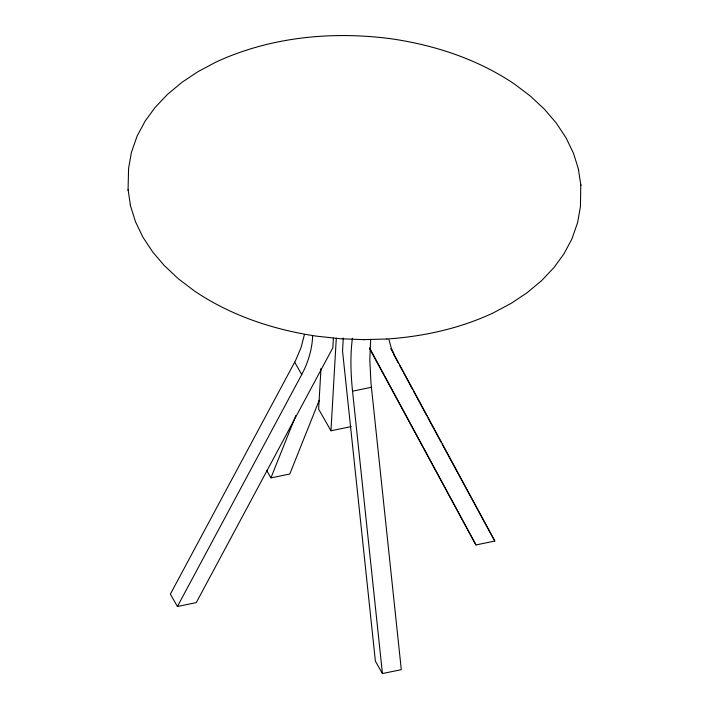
<?xml version="1.0" encoding="UTF-8"?>
<svg xmlns="http://www.w3.org/2000/svg" width="709" height="709" viewBox="0 0 709 709"><rect width="100%" height="100%" fill="white"/><g stroke="black" fill="none" stroke-linecap="round" stroke-linejoin="round"><path stroke-width="1.06" d="M312.642 335.791C312.173 349.351 308.105 362.636 301.724 374.556L177.41 606.496L170.364 594.142L295.618 360.411L301.05 347.587L304.427 334.515M320.982 368.379L318.625 409.137L330.961 430.771L351.185 426.605M333.39 338.113L332.831 347.827L196.269 602.615L177.41 606.496M330.961 430.771L336.296 338.22M343.289 338.042L342.544 351.008L375.389 661.187L382.435 673.55L401.294 669.659L370.967 382.957L369.806 359.88L370.683 339.301M352.417 338.228C350.113 355.785 350.751 373.599 352.533 391.173L382.435 673.55M319.227 400.257L289.786 474.011L270.927 477.901L295.866 415.412M352.533 391.173L371.392 387.282M369.806 349.058L475.952 544.946L494.811 541.056L394.567 355.413L391.235 347.924L388.975 339.788M386.848 339.008L386.999 338.999C423.521 336.527 459.866 328.515 493.127 312.961L511.216 303.328L527.079 292.746L541.632 280.622L554.128 267.373L563.921 253.911L571.888 239.013L577.622 222.573L580.432 206.585L580.777 184.588M580.919 185.528L578.252 168.476L573.546 153.419L566.083 137.909L556.237 123.02L544.645 109.461L530.509 96.194L514.468 84.052C477.981 59.396 435.282 45.279 391.944 38.88L391.838 38.862C332.592 30.904 270.466 36.806 215.873 62.135L197.784 71.777L181.921 82.359L167.368 94.483L154.872 107.724L145.079 121.195L137.112 136.093L131.378 152.524L128.568 168.52L128.081 189.578L130.483 205.743L135.454 221.678L142.917 237.196L152.763 252.076L164.355 265.645L178.491 278.903L194.532 291.044C231.019 315.7 273.718 329.827 317.056 336.226L340.329 338.725L363.708 339.646M363.637 339.655L386.999 338.999M390.774 348.757L394.567 355.413M494.811 541.056L442.106 444.135M294.687 362.202L301.724 374.556M266.584 470.289L270.927 477.901M393.823 354.722L398.547 363.469M399.592 365.41L402.739 371.241M403.793 373.191L412.718 389.711M413.764 391.652L426.889 415.953M427.935 417.893L441.051 442.194M369.504 347.827L475.952 544.946M578.517 169.362L578.65 170.284M128.081 189.578L128.223 190.517M130.35 204.812L130.483 205.743"/></g></svg>
